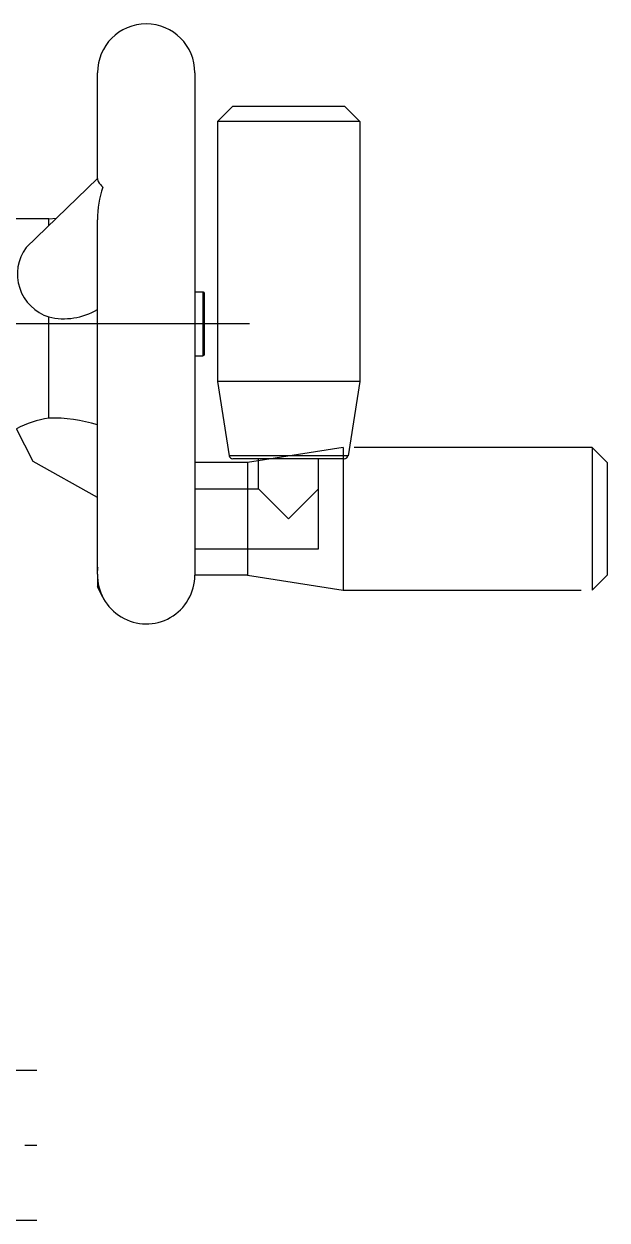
# Model space of a CAD drawing. Extents: x -60 to 572, y -16 to 599.
# Drawn here: x 494.5 to 572.4, y 156 to 315.5 of the extents above; entities that cross this region are included whole.
import ezdxf

# ---------------------------------------------------------------- set-up
doc = ezdxf.new("R2010")
doc.units = 0
doc.linetypes.add('CENTER', pattern=[50.8, 31.75, -6.35, 6.35, -6.35])
doc.linetypes.add('PHANTOM', pattern=[63.5, 31.75, -6.35, 6.35, -6.35, 6.35, -6.35])
doc.layers.get('0').update_dxf_attribs({"linetype": 'CONTINUOUS'})
doc.layers.add('CENTER', color=1, linetype='CENTER')

msp = doc.modelspace()

# ---------------------------------------------------------------- linework, layer by layer
at = {"color": 7, "linetype": 'CONTINUOUS'}
for p, q in [((504.36, 294.88), (504.36, 309)), ((517.36, 309), (517.36, 242)), ((520.36, 302.5), (522.36, 304.5)), ((537.36, 304.5), (522.36, 304.5)), ((539.36, 302.5), (537.36, 304.5)), ((539.36, 302.5), (520.36, 302.5)), ((520.36, 302.5), (520.36, 267.83)), ((539.36, 302.5), (539.36, 267.83)), ((494.83, 285.69), (504.36, 294.88)), ((497.86, 289.5), (485.36, 289.5)), ((497.86, 289.5), (498.87, 289.59)), ((497.86, 288.61), (497.86, 289.5)), ((504.36, 242.14), (504.36, 289.39)), ((518.41, 279.75), (517.36, 279.75)), ((518.41, 279.75), (518.41, 271.25)), ((518.66, 271.5), (518.66, 279.5)), ((497.86, 262.94), (497.86, 276.43)), ((517.36, 271.25), (518.41, 271.25)), ((520.36, 267.83), (521.93, 257.92)), ((539.36, 267.83), (520.36, 267.83)), ((539.36, 267.83), (537.79, 257.92)), ((495.78, 257.17), (493.56, 261.5)), ((504.36, 252.33), (495.78, 257.17)), ((517.36, 257), (517.36, 242)), ((537.79, 257.92), (521.93, 257.92)), ((537.29, 257.5), (522.42, 257.5)), ((525.86, 253.5), (525.86, 257.5)), ((533.86, 245.5), (533.86, 257.5)), ((517.36, 253.5), (525.86, 253.5)), ((529.86, 249.5), (525.86, 253.5)), ((533.86, 253.5), (529.86, 249.5)), ((517.36, 245.5), (533.86, 245.5)), ((504.41, 243.04), (504.36, 242.98)), ((504.36, 242.14), (504.41, 243.04)), ((504.36, 242.14), (504.36, 240.43)), ((505.07, 239.04), (504.36, 240.43))]:
    msp.add_line(p, q, dxfattribs=at)
at = {"color": 3, "linetype": 'PHANTOM'}
for p, q in [((537.15, 259), (524.36, 257)), ((570.36, 259), (537.15, 259)), ((537.15, 259), (537.15, 240)), ((570.36, 259), (572.36, 257)), ((570.36, 259), (570.36, 240)), ((524.36, 257), (517.36, 257)), ((524.36, 257), (524.36, 242)), ((572.36, 257), (572.36, 242)), ((524.36, 242), (517.36, 242)), ((524.36, 242), (537.15, 240)), ((572.36, 242), (570.36, 240)), ((537.15, 240), (570.36, 240))]:
    msp.add_line(p, q, dxfattribs=at)
at = {"color": 7, "linetype": 'CONTINUOUS'}
for centre, radius, start, end in [((510.86, 309), 6.5, 0, 180), ((505.17, 294.9), 0.816, 181.4781, 210.3201), ((517.83, 289.41), 13.48, 161.2804, 180.0818), ((507.56, 296.33), 3.6, 210.7666, 226.2105), ((499.71, 282.16), 6.03, 144.1523, 252.0564), ((518.41, 279.5), 0.25, 0, 90), ((499.89, 284.94), 8.75, 256.5405, 300.6708), ((518.41, 271.5), 0.25, 270, 360), ((499.97, 249.46), 13.64, 98.9277, 118.047), ((498.39, 242.9), 20.04, 72.6877, 91.5322), ((522.42, 258), 0.5, 189, 270), ((537.29, 258), 0.5, 270, 351), ((510.86, 242), 6.5, 178.7499, 359.9931)]:
    msp.add_arc(centre, radius, start, end, dxfattribs=at)
at = {"layer": 'CENTER', "color": 1, "linetype": 'CENTER'}
for p, q in [((524.66, 275.5), (422.96, 275.5)), ((481.22, 176), (496.26, 176)), ((342.26, 166), (496.26, 166)), ((481.22, 156), (496.26, 156))]:
    msp.add_line(p, q, dxfattribs=at)

doc.saveas('drawing.dxf')
